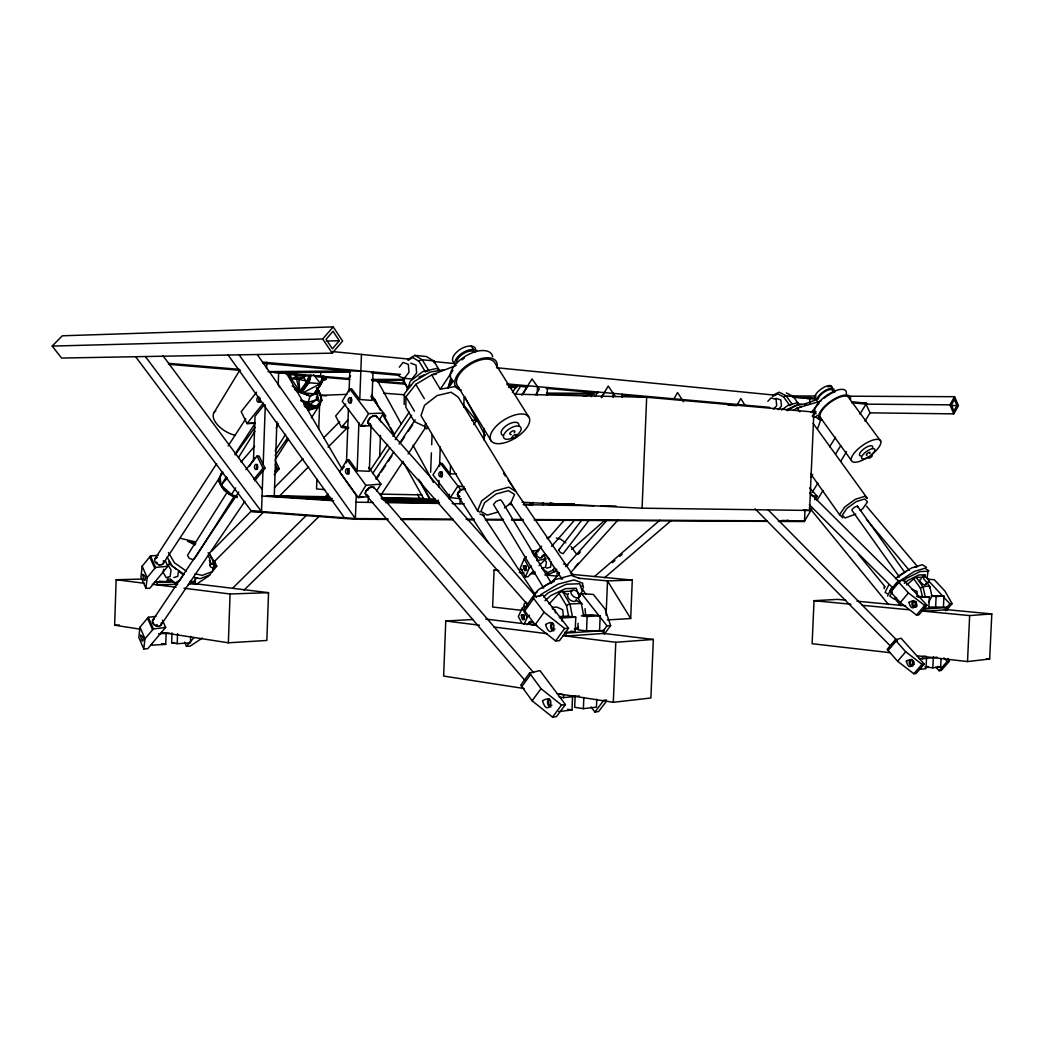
<?xml version="1.0" encoding="UTF-8"?>
<svg xmlns="http://www.w3.org/2000/svg" width="1044" height="1044" viewBox="0 0 1044 1044"><rect width="100%" height="100%" fill="white"/><g stroke="black" fill="none" stroke-linecap="round" stroke-linejoin="round"><path stroke-width="1.5" d="M374.157 488.122C371.703 483.476 361.237 493.133 367.123 494.895M404.198 404.485L404.263 393.966L414.103 381.543L429.932 372.121L443.948 369.693M456.137 365.517L431.642 374.926L415.786 384.362L405.933 396.785L405.855 407.277L414.259 421.515L423.733 426.03M527.964 605.063L368.18 423.316C365.765 418.005 377.628 412.589 376.727 417.522M488.866 543.428L457.898 495.887C456.045 492.011 461.644 488.279 465.141 489.049M140.34 629.193L114.631 625.212L116.145 579.733L143.093 579.042M166.14 632.794L165.735 644.357L152.189 645.153L152.254 643.287M168.019 577.462L167.875 581.808L154.316 582.174L157.109 582.513L157.031 584.849L177.741 584.262M190.647 636.37L190.426 642.895L177.206 643.678L171.66 642.778L171.999 632.768M177.206 643.678L177.558 633.617M195.345 581.469L195.267 583.753L190.491 583.896M192.083 583.374L268.543 592.666L266.833 640.468L228.362 642.791L230.072 593.997L184.018 588.229M387.898 519.416L355.351 519.259L251.669 511.508L135.616 356.722M253.431 461.487L255.023 416.243L264.419 404.537M262.957 470.805L261.509 511.586L145.39 356.539M263.192 464.423L265.293 404.968M266.585 368.506L266.807 362.268M274.246 496.278L276.895 421.737M269.522 371.886L278.644 372.656L278.213 384.74L279.844 387.52M316.893 479.261L316.541 488.931L324.671 489.61M318.72 429.241L319.647 403.428M320.834 371.651L320.665 376.192L348.618 378.541M346.464 462.727L348.448 408.648M349.061 391.878L349.831 370.959L262.866 363.26M355.351 519.259L356.239 495.404L257.294 354.621M358.914 422.676L357.139 470.935L349.153 459.843L347.104 459.765L339.652 471.94L358.314 497.557L368.832 496.579M373.021 371.964L371.964 400.413L359.775 399.526L361.446 354.425M368.18 502.373L368.415 496.017M371.051 424.999L369.328 471.327L357.165 470.727M379.651 456.58L380.447 435.413M430.65 472.214L431.394 452.822M431.694 444.744L432.059 435.035M438.754 486.843L439.002 480.423M439.55 466.068L440.281 446.923M449.233 498.954L449.416 494.347M450.512 465.702L450.199 473.963L442.225 463.432L440.385 463.353L432.96 474.876L450.356 497.583L461.435 498.875M472.971 619.497L445.762 620.997L443.648 676.081L524.14 688.518M459.999 503.73L460.182 499.215M463.732 407.108L464.097 397.594M483.816 439.889L484.246 428.692M497.218 569.985L494.073 570.076L492.624 607.008L521.713 610.348M532.923 502.347L532.832 504.8L523.553 504.239M537.19 394.997L537.529 386.632M529.073 622.615L530.391 622.772L530.456 621.258L526.959 624.664M542.71 504.957L542.815 502.516M547.082 395.389L547.408 387.52M562.155 621.193L562.285 617.944L575.766 617.161L575.179 631.672L564.687 632.364M559.101 696.987L563.499 697.666L563.616 694.743L557.339 693.777M558.514 711.577L572.008 709.998L572.582 695.526M575.14 696.152L574.683 707.284L583.374 708.667L596.45 707.14L596.763 699.232M578.089 623.281L577.828 629.858L586.545 630.915L603.98 630.563L603.863 633.434L565.978 636.044L566.096 633.108L603.98 630.563M583.374 708.667L583.831 697.496M586.545 630.915L587.133 616.521L600.183 615.764L599.595 630.041M613.076 397.412L613.246 393.392M606.094 615.138L607.504 580.921L632.286 580.072L630.693 618.531L607.451 619.927M622.08 397.19L622.198 394.188M613.311 702.299L615.777 642.282L653.335 639.45L650.882 697.979L613.311 702.299L557.235 693.634M522.026 502.242L642.073 508.18L646.68 397.255L514.901 394.188M804.976 510.359L804.48 521.556L778.446 521.426M809.7 403.219L809.948 397.594L795.384 397.516M642.073 508.18L809.557 510.464L813.902 412.067L622.002 395.076M845.666 600.156L837.562 599.386L814.033 600.692L812.128 643.717L890.401 652.709M851.995 401.77L866.559 403.219L866.507 404.198L851.578 402.723M755.06 508.819L890.806 646.406M918.524 658.294L922.518 658.764L922.622 656.506L925.845 656.167M926.472 659.038L926.028 668.617L919.607 669.361M916.58 596.463L929.343 596.907L928.821 608.104L924.018 608.43M928.077 666.516L924.932 666.881L932.827 667.821L933.349 656.702M935.607 607.66L936.129 596.515L943.946 596.072L943.424 607.138L929.277 607.06M932.827 667.821L940.657 666.907L941.022 659.012M947.391 607.504L947.286 609.722L924.697 611.275L924.801 609.017L947.391 607.504L943.424 607.138M967.501 661.57L969.654 615.582L991.8 613.911L989.673 659.012L967.501 661.57L916.815 655.749M568.536 593.658L567.858 594.101C566.031 598.055 572.269 603.106 575.91 600.939L576.392 599.386M158.14 555.304L150.506 555.982L142.154 566.2L140.966 577.019L145.925 588.372L149.827 588.255L167.81 566.279L165.265 560.589M155.961 616.391L148.326 617.278L139.987 627.17L138.826 637.414L143.772 648.95L147.687 648.716L165.618 627.431L162.446 620.201M145.925 588.372L147.165 577.619L142.154 566.2M143.772 648.95L144.985 638.771L139.987 627.17M924.932 577.215L925.258 574.761L918.707 575.009L908.006 580.373L904.352 583.335M526.763 606.329L527.168 603.236M927.216 577.293L928.012 571.264L919.999 571.551L906.844 578.128L903.243 581.038M163.621 569.254L163.19 572.477L166.218 577.723L170.146 576.536L171.033 570.05L167.98 564.804M178.42 571.512L177.754 576.34L173.826 577.541M296.483 373.817L296.052 376.819L298.897 379.363L306.127 381.008L301.846 375.135M551.428 561.933L550.553 567.153L546.651 568.145M367.775 422.233L370.176 417.809M310.433 374.861L309.037 382.757L301.507 392.688L296.796 391.317L294.408 389.151M582.147 586.337L582.722 583.218L574.109 579.903L558.253 584.079L541.353 594.232L539.317 596.437M926.145 584.04C924.331 587.615 916.723 579.211 921.382 578.859M303.843 403.728L309.585 404.615L316.502 399.669L318.042 392.909L317.063 388.446M168.841 564.752L169.454 562.063A2.232 1.305 30 0 1 169.245 561.267M219.423 479.718L219.07 481.271C221.472 489.336 228.832 495.3 236.74 497.557M310.864 375.24L309.037 382.757L320.56 383.683L323.588 377.262L321.578 383.004L314.831 393.666L310.094 396.002L296.796 391.317L299.654 391.213L310.094 396.002L318.042 392.909L314.805 392.361L314.074 393.823L301.507 392.688L308.867 376.675L307.98 382.469L301.507 392.688M322.387 376.205L320.56 383.683L315.105 393.131L318.042 392.909L314.831 393.666M450.799 378.176L448.098 387.794L453.318 381.347L450.408 377.393L450.421 373.778A23.855 12.293 -31.8 0 1 471.823 352.989A23.855 12.293 -31.8 0 1 492.677 356.696M323.588 377.262L321.317 383.539L314.074 393.823L310.094 396.002L308.097 402.384L309.585 404.615L316.162 406.286L319.621 405.033L321.656 400.491L321.095 396.002L316.932 388.146M408.269 387.259L410.24 381.321L422.689 371.625L436.679 368.428L439.08 370.137M219.919 478.778L219.07 481.271C222.294 488.853 228.767 495.574 236.949 497.322M451.243 379.089L448.098 387.794L452.496 380.747M817.596 428.653L820.493 420.588L815.821 416.987L813.185 417.574M477.539 510.829L481.636 500.898L494.699 491.019L508.885 487.143L515.775 491.502L458.29 397.216L451.152 392.218L437.123 395.546L424.556 405.294L420.967 415.577L477.539 510.829L479.914 512.212M526.385 556.752L524.232 558.905L520.369 567.714L525.367 576.875L527.912 576.797L533.523 571.225M525.367 576.875L529.269 568.106L531.435 565.965M276.255 428.053L278.252 423.642M524.349 606.055L522.196 608.143L518.346 616.573L521.909 623.203M523.984 624.456L527.22 617.461L529.386 615.386M888.627 585.11L885.077 592.431L887.256 593.671M887.583 595.98L891.158 588.686L893.429 586.584M928.586 602.414L931.953 595.993L929.773 586.506L927.202 582.93M541.601 546.195L536.303 552.302A3.811 2.388 41.1 0 0 536.394 555.121A3.811 2.388 41.1 0 0 539.291 557.626L541.523 557.692L542.371 556.739M813.224 413.241L814.568 410.788M536.003 552.863L536.303 552.302M737.469 404.472L740.796 398.495L744.894 405.137M865.006 421.176L870.043 412.85L953.798 413.855L958.431 405.738L954.594 396.707L848.72 396.198M957.022 405.581L953.929 410.997L951.358 404.994L954.464 399.565L957.022 405.581L952.141 405.542M953.798 413.855L949.936 404.837L954.594 396.707M673.941 398.808L677.556 392.57L683.507 401.757M359.775 399.526L351.737 388.942L349.688 388.786L342.21 401.261L360.937 426.161L371.442 425.678M549.092 505.048L550.54 502.634M601.657 397.451L605.011 391.905M812.062 508.558L804.506 521.047L778.472 520.904M817.113 500.246L822.985 490.536M840.629 461.409L846.514 451.7M213.903 412.758L239.468 370.672M601.24 397.673L608.26 386.071L614.838 395.741M379.337 419.962L383.566 413.085L368.558 413.646L360.937 426.161L365.531 425.391M591.034 396.681L593.54 392.557M595.302 396.028L597.834 391.878M812.01 492.703L817.909 483.033M835.605 454.023L840.655 445.723M859.943 414.09L866.011 404.145L949.936 404.837M811.084 477.095L812.78 474.341M829.667 446.832L835.578 437.201M892.333 591.961L889.788 596.072L893.86 598.93L896.652 598.003M220.689 474.589L222.411 471.823M368.91 467.869L380.943 484.077L365.922 485.356L358.314 497.557L362.921 496.539M226.352 476.899L221.158 485.186L233.921 496.748L195.88 556.791M238.476 457.546L254.932 431.289M376.714 490.797L380.943 484.077M227.187 492.272L187.476 555.277L189.212 558.24L192.996 559.675L195.019 558.149M535.663 394.88L539.291 389.112L532.022 378.933L521.778 395.076M227.435 477.878L221.158 485.186L219.827 475.96L219.07 481.271L224.29 490.041L231.416 494.686L235.709 487.9M249.438 466.211L254.579 458.068M183.17 575.179L179.999 580.203L175.027 582.93L169.911 578.728M804.885 405.437L806.099 403.519L815.638 400.022M522.6 394.528L527.794 386.332M515.331 394.528L520.538 386.332M275.12 450.773L285.625 434.33M196.585 577.71L194.197 581.443L188.338 584.627M275.303 459.621L288.392 439.185M483.62 437.736L485.369 434.996M512.434 392.596L516.793 385.758M317.976 407.591L308.032 410.344L309.69 407.773L319.621 405.033L311.347 417.887M315.105 393.131L321.317 383.539M473.806 424.595L476.338 420.68L463.471 404.654M216.695 463.588L154.982 558.723L157.435 557.339M228.166 445.918L245.797 418.735M222.698 472.867L163.255 563.564L160.893 564.948L158.597 564.647A4.789 3.432 30.2 0 1 154.969 561.542A4.789 3.432 30.2 0 1 155.582 558.044L156.417 557.574M235.122 453.918L254.632 424.138M450.356 497.583L457.924 486.034L464.254 486.817M380.486 495.743L402.775 462.009M408.126 453.918L425.965 426.931M375.814 478.922L393.705 452.065M399.069 444L415.186 419.832M376.584 478.896L379.285 474.824M381.099 472.123L385.601 465.35M388.316 461.291L391.918 455.863M400.935 442.317L404.55 436.901M408.165 431.485L412.667 424.712M372.617 473.532L389.83 447.785M395.258 439.654L411.571 415.277M436.327 374.104L431.642 374.926L440.281 389.216L452.874 370.398M152.881 619.966L238.815 491.985M370.385 470.113L387.585 444.444M393.014 436.34L409.313 412.015M842.756 517.889L839.533 514.666L844.74 506.953L855.388 499.267L865.137 496.213L867.186 498.445M161.154 624.743L244.896 501.303M532.584 597.064L523.749 609.552L535.167 624.717L555.604 640.938L559.506 640.651L568.536 628.253L542.984 595.211L532.584 597.064L544.094 612.241L564.647 628.501L568.536 628.253M524.806 610.923L533.641 598.447M275.224 455.393L287.335 438.31M535.167 624.717L544.094 612.241M220.78 474.655L222.685 472.018M235.083 454.923L255.088 427.309M578.924 597.233L581.56 593.605L593.37 594.467L605.05 609.03L610.649 625.578L604.372 634.034M529.543 673.054L520.734 685.177L532.114 700.785L552.537 717.111L556.439 716.641L565.443 704.583L539.957 670.6L529.543 673.054L541.027 688.662L561.555 705.026L565.443 704.583M521.791 686.6L530.6 674.463M555.604 640.938L564.647 628.501M532.114 700.785L541.027 688.662M602.479 631.868L606.969 625.813L610.649 625.578M552.537 717.111L561.555 705.026M348.318 378.946L350.588 375.971M591.034 706.905L594.897 711.995L603.85 700.224L606.303 699.95M606.642 700.981L598.59 711.551L594.897 711.995M578.572 596.189L582.265 591.374L579.733 583.74L566.344 584.222L548.309 592.77L543.663 596.933M588.816 520.538L563.107 553.672L560.341 552.511L558.605 550.123L582.278 519.416M292.229 385.967L299.654 391.213L306.91 381.83L300.437 392.048L296.796 391.317M542.749 569.124L547.852 572.49L552.798 570.259L554.625 567.897M556.752 569.163L554.912 571.525L549.105 574.148L546.704 572.569M399.304 367.201L403.023 362.425L408.348 364.382L408.974 372.356L404.276 378.319L398.991 376.323M814.672 499.776L817.321 496.383L809.622 487.992M578.232 563.264L574.787 567.505M256.602 392.231L241.203 411.649L247.023 423.564L254.932 423.303M263.493 402.984L247.023 423.564L254.775 422.716M147.165 577.619L155.569 567.44L167.81 566.279M425.861 423.394L424.673 425.574L424.999 428.001L426.618 428.849L428.301 427.479M245.94 469.63L257.085 455.993L259.121 456.071L265.059 468.26L254.723 480.775M812.336 415.982L816.016 411.519M253.836 479.327L263.01 468.195L265.059 468.26M275.133 471.17L277.234 468.652L279.244 468.717L275.29 460.652M274.246 474.72L279.244 468.717M897.84 581.312L889.788 590.995L900.28 602.597L916.488 615.06L918.798 614.89L926.994 605.259L903.699 579.968L897.84 581.312L908.41 592.914L924.684 605.403L926.994 605.259M890.754 592.052L898.819 582.369M144.985 638.771L153.377 628.919L165.618 627.431M345.721 403.989L335.633 415.995L341.492 427.361L347.469 428.353M900.28 602.597L908.41 592.914M214.203 560.693L216.76 566.239L208.565 576.105L196.011 584.509M290.349 374.404L291.237 378.737L298.897 379.363L303.726 377.458L305.553 375.292M341.492 427.361L347.704 420.014M558.605 550.123L559.636 548.909M895.191 639.907L887.152 649.381L897.618 661.243L913.813 673.758L916.123 673.484L924.292 664.062L901.05 638.21L895.191 639.907L905.735 651.769L921.996 664.323L924.292 664.062M916.488 615.06L924.684 605.403M888.105 650.451L896.157 640.99M332.227 353.159L342.602 341.075L333.193 326.889L62.301 335.803L52.2 346.073L61.583 358.053L332.227 353.159L322.7 338.987L52.2 346.073M241.033 462.048L254.632 446.219M897.618 661.243L905.735 651.769M945.851 608.535L949.909 603.797L952.115 603.667L944.859 590.995L934.289 579.759L928.325 579.159C914.492 567.623 931.052 591.061 928.273 579.015M946.034 610.74L952.115 603.667M339.313 340.722L332.397 348.787L326.054 339.339L333.023 331.274L339.313 340.722L326.341 341.049M184.605 642.112L186.471 646.34L193.884 637.74M342.354 468.926L344.363 466.59M811.292 412.328L819.096 403.271M322.7 338.987L333.193 326.889M913.813 673.758L921.996 664.323M547.956 538.874L563.864 520.564M541.575 557.679L545.216 553.659M551.61 546.351L575.022 519.586M935.829 667.09L939.091 670.705L947.195 661.452L949.401 661.204L947.887 658.464M949.401 661.204L941.31 670.444L939.091 670.705M550.514 583.544L559.153 573.861M565.639 566.605L606.708 520.617M578.18 554.429L580.36 552.002M929.395 587.746C932.54 584.914 921.852 586.337 920.469 588.19L922.322 596.32M570.402 572.921L618.139 519.834M436.418 502.503L438.454 500.259M533.484 595.093L538.573 589.599L555.447 579.459L571.303 575.296L579.942 578.663M549.092 603.954L559.049 593.318A2.727 1.07 -31.2 0 1 562.442 591.57L572.164 591.165M319.464 402.801L321.656 400.491L320.913 396.315L318.838 390.73L316.593 388.381L318.838 390.73L321.656 400.491L316.162 406.286L309.69 407.773L305.174 407.264M767.797 401.34L771.098 397.868L776.11 399.487L776.71 405.751L773.395 409.222M778.132 409.639L781.447 406.181L780.847 399.943L775.836 398.325M812.493 416.151L815.416 413.163M815.821 416.987L817.439 415.329M211.632 551.193L251.643 510.699M274.52 487.561L303.099 458.642M323.679 437.814L339.678 421.619M213.459 562.494L263.884 511.756M278.774 496.761L308.58 466.772M328.051 447.158L347.535 427.557M539.383 549.927L531.774 551.402L534.685 556.661M406.742 389.373L411.166 384.936M536.851 560.615L545.842 558.958L543.663 555.03M539.122 565.639L545.842 558.958M232.864 587.981L305.983 515.775M324.553 497.427L328.038 493.995M243.983 590.147L319.594 515.88M459.817 490.549L457.416 494.634M895.452 578.833L898.871 575.688L911.817 567.858L922.4 564.7L926.511 567.375M899.132 581.351L914.374 571.42L924.958 568.236L929.043 570.898M906.688 584.94L915.392 577.462L923.274 577.136M370.385 417.626L373.739 415.669L376.31 415.969L536.59 597.246M545.02 600.718L550.697 595.628L565.352 588.672L576.275 588.255L578.363 594.454M571.747 549.405L604.75 520.395M594.467 576.562L659.782 520.264M612.423 562.69L614.877 560.576M619.771 556.348L622.224 554.233M604.541 577.789L671.201 520.564M526.176 602.205L524.14 603.941L524.179 606.225L525.941 607.451M461.017 489.78L460.012 490.406M368.728 488.266L365.909 491.176L365.165 493.421M504.5 507.854L510.777 503.13L514.548 494.438L508.493 490.628L496.031 494.047L484.56 502.725L480.932 511.443L487.17 515.097L497.936 512.069M781.721 409.979L788.142 405.242L797.838 402.606M897.266 583.505L897.214 583.544A4.515 1.148 -44.1 0 0 894.734 585.971M860.191 510.529L862.827 508.624L867.473 501.864L864.771 498.941L856.211 501.629L846.854 508.376L842.26 515.162L845.092 517.981L855.728 514.105M368.884 488.148L369.981 487.496M897.501 577.358L906.492 571.225M202.392 638.028L190.204 646.106L186.471 646.34M157.579 626.217L156.404 625.956A4.776 3.55 30.6 0 1 152.855 622.85A4.776 3.55 30.6 0 1 153.481 619.249L154.316 618.74A4.776 3.55 30.6 0 0 152.515 621.793A4.776 3.55 30.6 0 0 155.191 625.421L158.623 626.23L160.554 625.46A4.776 3.55 30.6 0 0 161.468 622.876M787.306 410.723L795.528 405.79L806.099 403.519M793.009 410.488L797.12 408.021L820.976 401.092M407.956 359.475L414.859 355.365L426.357 356.526L433.691 360.885L439.433 370.307M408.073 360.363L412.772 357.57L419.009 361.302L425.574 372.147M159.732 625.969L160.489 625.486A4.776 3.55 30.6 0 0 161.428 622.916M461.083 489.74L465.493 489.231M542.032 557.313L542.071 557.287A3.811 2.388 41.1 0 0 542.319 555.277M772.664 395.324L779.163 392.192L786.08 395.741L793.205 396.446L798.49 403.806M772.482 396.498L777.793 393.953L783.666 396.981L789.851 405.607A2.023 0.809 -35.4 0 1 790.647 404.955M546.899 538.143L550.54 536.42M786.576 409.731L798.934 404.015L801.648 404.276M308.032 410.344L319.621 405.033M556.596 573.926L559.506 572.621M554.338 581.325L548.609 583.818A29.362 11.562 -31.1 0 0 542.045 588.033M418.892 377.171L424.464 374.77M574.317 628.997L578.467 627.287M370.02 487.483L373.687 487.156M291.237 378.737L296.052 376.819L303.726 377.458M904.652 572.203L857.411 506.066L854.384 507.253L851.865 509.694L852.374 510.934L899.419 577.019M321.526 381.204L326.354 379.324L323.614 375.892M210.327 574.774L200.161 578.65L194.341 577.345M316.697 392.831L319.229 401.483L316.502 399.669L308.097 402.384L300.763 400.022M541.666 568.262L545.581 567.284L546.456 562.05L544.172 558.866M161.833 564.726L162.668 564.243A4.789 3.432 30.2 0 0 163.255 560.732M801.1 407.16L797.12 408.021L799.834 411.793M914.727 567.388L916.423 567.036M583.413 396.302L594.258 394.136M440.281 389.216L455.876 386.397L459.334 388.224M560.067 578.833L562.716 578.35M563.499 697.666L579.289 695.956M922.518 658.764L937.055 657.185M575.505 629.193L578.663 628.997M532.27 625.304L535.455 625.108M171.66 642.778L174.583 642.608M529.282 621.846L532.244 621.663M530.391 622.772L533.353 622.589M559.532 616.586L567.022 616.156L575.766 617.161M582.761 615.268L591.478 614.785L600.183 615.764M931.352 595.641L943.946 596.072M929.343 596.907L918.146 597.077M158.558 633.786L169.702 633.186M552.367 607.308L556.909 607.073L562.768 609.787L563.342 616.612M114.631 625.212L119.394 624.991M582.043 604.202A2.714 1.044 -31.4 0 0 581.299 603.445L569.972 603.993A2.74 1.057 -31.2 0 0 566.566 605.768L568.602 616.286M346.999 394.358L319.947 395.363L326.433 395.833M230.072 593.997L268.543 592.666M546.103 573.691L549.235 573.6M168.28 580.555L171.464 580.464M159.301 581.208L167.875 581.808M157.109 582.513L173.043 582.082M189.904 581.56L194.197 581.443A2.218 1.318 30.7 0 0 195.045 579.798M557.914 571.446L554.912 571.525A1.788 0.874 37.8 0 1 552.798 570.259M305.213 406.442L309.69 407.773L304.352 405.829L312.874 405.633L303.987 403.911M810.679 412.106L813.902 412.067M268.086 371.612L360.832 370.881M274.363 372.682L350.275 372.134M316.423 376.218L320.665 376.192L278.644 372.656M371.481 379.429L403.937 379.324M372.173 380.394L403.075 380.316M508.898 386.619L516.963 386.619M521.804 386.619L526.646 386.632L507.214 384.91M508.728 387.468L516.819 387.481M546.495 393.118L592.888 393.314M547.043 393.862L593.527 394.058M790.086 395.924L816.147 396.041M251.682 510.855L355.378 518.568L387.924 518.751M400.935 518.829L453.018 519.116M466.029 519.181L474.172 519.22M485.564 519.286L503.456 519.39M511.599 519.429L522.992 519.494M534.371 519.56L767.079 520.839M400.909 519.481L452.992 519.755M467.634 519.834L474.146 519.86M485.538 519.925L503.43 520.016M511.573 520.056L522.966 520.108M534.358 520.173L767.053 521.361M806.96 398.599L809.896 398.625M858.481 403.154L866.559 403.219M727.929 404.981L736.594 405.724M251.669 511.508L259.812 511.573M385.797 502.086L438.141 502.882L382.548 499.397M529.412 504.343L532.048 504.382M549.379 504.552L573.13 504.918M355.978 502.19L372.891 502.451M385.758 502.634L439.315 503.43M452.183 503.613L464.241 503.795M508.767 504.448L511.978 504.5M523.201 504.67L594.153 505.714M600.587 505.805L616.104 506.04M274.167 495.809L329.512 496.787M382.339 497.714L423.968 498.445M267.329 496.083L270.579 496.135M329.904 497.244L262.07 496.07L333.649 500.742M381.334 498.132L435.217 499.071M379.886 494.086L422.063 494.908M159.68 564.921L158.597 564.647M537.464 551.741L538.247 551.767M540.074 557.848L539.291 557.626M450.225 473.767L456.476 473.963M304.352 405.829L316.162 406.286M550.044 503.26L553.281 503.404M561.398 503.73L574.383 504.265M549.927 503.56L574.331 504.565M381.412 498.327L438.284 500.65M382.091 498.693L437.358 500.95M282.102 496.422L332.201 498.471M383.918 500.585L438.519 502.817L385.262 501.003M281.997 496.787L332.018 498.823M782.073 520.408L788.298 520.669L787.385 520.382M571.185 503.717L574.422 503.913M529.791 504.552L532.675 504.722M786.771 520.473L789.995 520.682M381.96 498.862L439.511 502.451M266.638 495.887L331.627 499.998M803.162 510.033L809.557 510.464M213.863 566.044L216.76 566.239M383.644 393.183L404.72 394.815M371.964 380.512L404.942 383.305M168.489 364.317L240.577 370.359M285.912 374.157L310.773 376.245M317.259 376.78L349.675 379.507M377.419 381.83L404.863 384.127M321.865 378.959L326.354 379.324M168.671 363.377L239.22 369.328M404.276 378.319L411.936 378.985L416.634 373.047L416.008 365.113L410.697 363.168M371.416 372.878L399.382 375.357M546.077 388.355L598.016 392.949M931.379 596.098L936.129 596.515M262.566 362.111L400.491 374.418M506.718 383.892L769.637 407.343M519.246 569.424L522.391 569.724M571.407 574.331L632.286 580.072M857.007 601.213L905.605 605.794M944.141 609.422L991.8 613.911M532.427 571.851L535.207 572.112M494.073 570.076L498.797 570.52M519.299 572.49L524.023 572.934M530.378 573.548L535.141 574.004M544.785 574.918L557.653 576.158M578.559 578.154L607.504 580.921L630.693 618.531M814.033 600.692L850.964 604.228M862.214 605.298L908.789 609.748M921.513 610.975L969.654 615.582M332.631 351.58L409.261 359.136M433.43 361.511L454.466 363.586M496.526 367.736L774.805 395.154M792.37 396.89L816.304 399.252M809.948 397.594L816.408 398.234M986.463 658.66L989.673 659.012M581.312 615.856L587.133 616.521M559.362 617.604L562.285 617.944M937.512 666.529L940.657 666.907M166.792 580.294L169.95 580.673M485.76 619.079L536.916 625.291M603.863 633.434L653.335 639.45M570.807 631.137L575.179 631.672M116.145 579.733L144.359 583.27M152.267 584.262L176.084 587.237M445.762 620.997L479.47 625.212M493.916 627.026L546.886 633.656M562.794 635.652L615.777 642.282M811.436 495.522L817.321 496.383M161.389 632.442L228.362 642.791M471.588 419.936L476.338 420.68M161.585 643.678L165.735 644.357M567.649 709.294L572.008 709.998M150.858 644.931L152.189 645.153M316.28 391.396L318.955 391.957L321.095 396.002L316.541 388.172M194.993 573.73L202.262 575.374L212.428 571.512L214.425 562.103L209.152 553.294M180.39 538.312L194.706 541.732M194.119 577.684L197.159 578.454M366.614 494.843L365.387 494.217M563.564 564.008L567.936 565.169M556.322 537.999L560.641 539.187L565.809 542.854M342.693 425.939L348.813 427.766M231.416 494.686L237.236 496.5M479.979 514.144L484.52 515.606M911.673 589.273L917.01 591.335L917.493 596.072M310.094 396.002L302.564 392.962L320.56 383.683L313.591 374.77M300.776 400.726L309.585 404.615M195.789 543.78L187.633 541.079L195.006 544.968M552.263 608.822L555.199 610.179L555.421 612.932M786.302 392.909L793.205 396.446A1.997 0.809 -35.5 0 1 793.531 397.216M235.265 497.231L227.135 492.794M368.18 423.316L370.307 423.681L368.545 423.512L367.788 422.337M414.859 355.365L422.207 359.749L433.691 360.885A2.519 1.331 -31.2 0 1 434.134 362.777M567.479 594.741L562.442 591.57L569.972 603.993L572.36 616.378M576.288 600.287L581.299 603.445L583.687 615.738M457.898 495.887L460.026 496.631L457.429 494.739M186.38 571.146L174.439 562.807L168.449 552.524M184.292 574.448L172.364 566.122L167.131 557.131M549.797 559.532L545.934 554.938M176.384 569.385L170.485 564.687L169.363 561.711M178.746 571.251L183.457 575.009M170.877 580.033L176.906 584.966M809.752 492.846L899.85 582.239M809.322 504.696L893.416 588.503M768.267 510.007L897.448 640.768M929.029 581.377L949.909 603.797M943.906 657.837L947.195 661.452M813.08 423.368L867.277 498.262M816.003 413.842L814.503 410.188L815.377 407.447A18.922 7.438 -35.7 0 1 833.921 391.369A18.922 7.438 -35.7 0 1 846.319 393.862M533.654 672.727L373.713 487.17L374.078 487.757M365.596 494.517L525.028 680.544M207.547 555.565L209.57 557.914L210.353 565.404M866.468 506.157L917.611 566.683M926.994 577.802L929.082 580.268M866.376 519.246L909.376 570.455M858.377 554.26L885.208 586.911M894.486 598.212L900.685 605.742M809.413 507.684L888.535 604.554M581.56 593.605L606.969 625.813M440.385 463.353L460.221 489.01M370.829 396.459L385.888 416.112M349.688 388.786L368.558 413.646M163.047 355.808L262.292 489.636M880.771 441.207L849.046 398.142A17.396 6.773 -35.7 0 0 830.215 402.397A17.396 6.773 -35.7 0 0 821.289 418.527M347.104 459.765L365.922 485.356M830.124 385.562L832.198 388.381M570.977 546.521L576.732 554.377M820.127 417.195L851.408 460.469M916.123 577.267L922.987 586.832L925.167 596.385M913.604 578.611L920.469 588.19M228.14 355.051L344.442 517.759M239.102 354.843L355.378 518.568M810.731 473.924L839.533 514.666M503.521 473.271L505.348 475.96M508.089 479.992L573.887 576.601M582.108 588.686L585.762 594.049M510.425 502.49L562.181 579.198M294.395 374.352L296.052 376.819L295.465 373.922M288.261 374.3L299.654 391.213L298.897 379.363M482.224 514.105L534.763 594.023M528.551 416.569L494.23 361.968A21.937 11.197 -31.8 0 0 468.782 365.374A21.937 11.197 -31.8 0 0 457.859 386.358L491.463 441.312M471.288 346.034L473.506 349.583M316.606 388.12L318.955 391.957M577.958 597.964L581.299 603.445M559.049 593.318L566.566 605.768M551.506 583.413L502.02 501.42L500.494 499.802L496.226 501.316L493.499 504.448L543.715 588.111M415.786 384.362L424.36 398.691M209.322 560.315L211.58 564.099M403.114 377.628L403.689 380.773L407.708 387.546M404.981 383.983L407.395 388.042M405.933 396.785L414.416 411.101M376.31 415.969L376.74 417.352M286.487 373.321L342.432 469.709M417.326 494.112L419.701 498.366M379.298 419.075L380.864 421.893M402.867 461.383L424.073 499.463M374.77 399.147L377.132 403.402M382.639 413.333L388.929 424.686M390.495 427.518L394.436 434.617M420.393 481.414L429.841 498.445M371.69 394.697L380.29 410.201M382.639 414.429L394.358 435.557M418.592 479.248L431.838 503.104M532.531 550.645L537.608 559.858M377.641 381.008L401.196 423.838M412.98 445.253L433.391 482.367M524.232 558.905L529.269 568.106M522.196 608.143L527.22 617.461M464.671 396.55L484.873 435.217M368.767 467.373L370.255 470.244M275.355 464.841L277.234 468.652M257.085 455.993L263.01 468.195M866.011 404.145L870.043 412.85M150.506 555.982L155.569 567.44M149.749 556.922L154.812 568.38M148.326 617.278L153.377 628.919M147.569 618.178L152.62 629.819M857.411 506.066L857.907 507.319M296.405 378.581L299.654 391.213M582.891 585.227L583.492 587.981M403.323 377.889L404.172 382.626A2.519 1.318 -30.5 0 1 403.689 380.773M926.041 583.361L926.145 584.014M884.072 586.95L884.294 588.712M585.045 608.626L585.606 615.086M316.423 396.916L316.502 399.669M533.954 594.949A29.362 11.562 -31.1 0 1 537.36 591.726M419.009 361.302A2.532 1.344 -31 0 1 422.207 359.749L428.771 370.594A2.545 1.331 -31 0 0 426.5 371.312M502.764 435.257A10.022 4.789 -31.8 0 1 507.984 424.543A10.022 4.789 -31.8 0 1 518.737 425.991M513.139 437.632A10.035 4.776 -31.8 0 1 503.913 434.539A10.035 4.776 -31.8 0 1 518.529 426.056A10.035 4.776 -31.8 0 1 515.384 436.327M511.247 434.513A2.845 1.357 -31.8 0 1 510.111 432.882A2.845 1.357 -31.8 0 1 513.726 430.781A2.845 1.357 -31.8 0 1 514.235 432.79M461.97 359.854A21.885 11.275 -31.8 0 1 464.293 358.17M454.871 363.286A12.972 6.773 -31.8 0 1 461.2 348.761A12.972 6.773 -31.8 0 1 475.555 351.345M454.779 364.134A12.985 6.76 -31.8 0 1 463.419 352.311A12.985 6.76 -31.8 0 1 477.082 351.28M461.461 390.143A23.921 12.215 -31.8 0 1 468.991 364.004A23.921 12.215 -31.8 0 1 496.996 367.436M456.646 361.563A10.91 5.677 -31.8 0 1 465.141 352.65A10.91 5.677 -31.8 0 1 475.359 352.428M783.666 396.981A2.01 0.822 -35.4 0 1 786.08 395.741L792.265 404.367A2.023 0.809 -35.4 0 0 791.522 404.498M868.308 457.011A17.631 6.408 -35.4 0 1 851.826 456.867A17.631 6.408 -35.4 0 1 875.903 439.407A17.631 6.408 -35.4 0 1 872.001 454.336M815.599 398.912A10.296 4.111 -35.8 0 1 821.928 388.485A10.296 4.111 -35.8 0 1 832.12 388.016M827.657 386.737A8.652 3.445 -35.8 0 1 829.066 386.671M816.956 400.909A10.309 4.098 -35.8 0 1 826.261 389.986A10.309 4.098 -35.8 0 1 833.673 392.335M824.225 398.116A17.357 6.825 -35.7 0 1 835.513 391.5M867.094 455.184A2.245 0.809 -35.3 0 1 866.69 454.075A2.245 0.809 -35.3 0 1 869.339 452.339A2.245 0.809 -35.3 0 1 869.73 453.461M869.169 456.619A2.245 0.809 -35.3 0 0 869.652 457.99A2.245 0.809 -35.3 0 0 872.223 455.471A2.245 0.809 -35.3 0 0 869.169 456.619A7.921 2.858 -35.3 0 1 861.809 456.502A7.921 2.858 -35.3 0 1 872.627 448.646A7.921 2.858 -35.3 0 1 870.879 455.328M860.895 455.98A7.921 2.871 -35.4 0 1 861.065 451.478A7.921 2.871 -35.4 0 1 869.561 445.918A7.921 2.871 -35.4 0 1 872.288 448.502M818.222 398.991A8.665 3.445 -35.8 0 1 826.143 390.834A8.665 3.445 -35.8 0 1 832.786 391.526M822.346 420.145A18.962 7.386 -35.7 0 1 829.823 401.914A18.962 7.386 -35.7 0 1 850.469 399.5M234.822 435.217A19.458 9.983 30.9 0 1 216.473 423.577A19.458 9.983 30.9 0 1 215.795 410.879M916.828 603.902A2.271 1.984 84.4 0 1 914.727 606.173A2.271 1.984 84.4 0 1 912.874 603.536A2.271 1.984 84.4 0 1 915.288 601.722M915.771 601.957A2.271 1.984 84.4 0 1 916.201 602.31M917.206 606.068A2.258 1.984 83.3 0 1 916.071 601.866M914.935 607.308A3.393 2.975 84.4 0 1 913.265 600.992M916.41 606.851A3.393 2.975 84.4 0 1 915.692 607.19M893.664 587.511A4.515 1.148 -44.1 0 1 894.134 586.754M208.095 552.798A24.338 14.12 30.5 0 1 213.263 563.89M259.134 397.111A2.597 1.644 -86.9 0 1 259.512 397.438M260.021 398.469A2.597 1.644 -86.9 0 1 258.964 401.992A2.597 1.644 -86.9 0 1 256.876 400.204A2.597 1.644 -86.9 0 1 258.299 396.994M260.295 402.266A2.584 1.644 -86.9 0 1 258.938 400.452A2.584 1.644 -86.9 0 1 259.551 397.699M257.49 469.369A2.584 1.644 -88.5 0 1 256.485 467.007A2.584 1.644 -88.5 0 1 257.516 464.593M526.476 570.481A2.832 2.101 89.2 0 1 525.667 566.109M526.75 569.619A1.892 1.396 89.2 0 1 526.476 566.37M348.983 474.028A2.727 1.827 -88.4 0 1 347.587 471.157A2.727 1.827 -88.4 0 1 349.335 468.652M551.911 705.157A2.949 2.166 84.6 0 1 548.922 703.943A2.949 2.166 84.6 0 1 549.64 699.963M550.867 706.971A4.424 3.249 84.6 0 1 547.656 703.565A4.424 3.249 84.6 0 1 549.066 698.671M442.069 476.873A2.584 1.814 -88.3 0 1 440.659 474.498A2.584 1.814 -88.3 0 1 441.951 471.901M351.123 402.932A2.727 1.827 -86.6 0 1 350.171 400.335A2.727 1.827 -86.6 0 1 351.45 397.908M554.977 628.997A2.936 2.179 87.1 0 1 551.989 627.914A2.936 2.179 87.1 0 1 552.707 623.894M553.933 630.85A4.411 3.262 87.1 0 1 550.71 627.574A4.411 3.262 87.1 0 1 552.132 622.629M913.017 665.889A3.406 2.962 80.1 0 1 909.324 663.41A3.406 2.962 80.1 0 1 911.308 659.299M914.087 663.214A2.271 1.971 80.1 0 1 911.542 664.702A2.271 1.971 80.1 0 1 910.342 661.596A2.271 1.971 80.1 0 1 913.095 660.643M913.852 661.491A2.271 1.971 80.1 0 1 914.061 662.04M914.009 664.545A2.271 1.984 79 0 1 913.004 660.748M890.806 646.797A4.502 1.044 -43.7 0 1 892.15 644.331M893.729 642.712A4.502 1.044 -43.7 0 1 894.643 641.943M524.727 618.635A1.892 1.396 87.5 0 1 524.44 615.373M524.44 619.497A2.832 2.101 87.5 0 1 523.631 615.112M537.034 554.455A2.584 1.618 41.1 0 1 536.942 553.933M541.118 548.609A2.597 1.618 41.1 0 1 541.458 548.348M367.645 490.354A3.732 1.762 -40.3 0 1 368.31 489.662M459.36 492.481A3.523 2.127 -33.1 0 1 459.895 491.815M157.252 562.664A3.262 2.336 30.2 0 1 156.691 562.063M157.396 624.978A3.249 2.414 30.6 0 1 156.6 624.808M140.64 635.222C142.284 647.645 145.455 636.892 140.64 635.222M142.793 574.5C144.45 587.263 147.635 575.609 142.793 574.5M523.383 566.148C524.806 578.037 529.06 562.729 523.383 566.148M521.361 615.203C522.757 626.948 527.037 612.189 521.361 615.203M579.746 595.85L579.276 597.39C575.622 599.543 569.398 594.493 571.212 590.539C574.67 588.62 579.107 592.366 579.746 595.85M545.607 624.495C551.075 644.226 561.163 615.086 545.607 624.495M542.541 700.759C547.996 720.282 558.096 691.754 542.541 700.759M909.011 602.388C912.769 617.761 922.23 594.963 909.011 602.388M906.336 661.139C910.081 676.408 919.542 653.949 906.336 661.139M211.11 563.943L209.909 565.143L210.51 566.905L212.65 568.04L215.012 567.257L214.986 565.535L213.302 564.099L211.11 563.943M513.557 438.245A2.845 1.344 -31.8 0 0 517.119 435.152A2.845 1.344 -31.8 0 0 513.152 435.805A2.845 1.344 -31.8 0 0 513.557 438.245M501.512 443.439A22.329 10.662 -31.8 0 0 529.647 419.153A22.329 10.662 -31.8 0 0 498.614 423.942A22.329 10.662 -31.8 0 0 501.512 443.439M257.385 468.443A2.584 1.644 -88.5 0 0 256.315 464.332A2.584 1.644 -88.5 0 0 254.566 467.921A2.584 1.644 -88.5 0 0 257.385 468.443M348.683 473.115A2.727 1.827 -88.4 0 0 347.769 468.639A2.727 1.827 -88.4 0 0 345.603 472.149A2.727 1.827 -88.4 0 0 348.683 473.115M441.977 476.012A2.584 1.814 -88.3 0 0 441.051 471.771A2.584 1.814 -88.3 0 0 438.898 475.098A2.584 1.814 -88.3 0 0 441.977 476.012M351.28 402.084A2.727 1.827 -86.6 0 0 350.353 397.633A2.727 1.827 -86.6 0 0 348.187 401.248A2.727 1.827 -86.6 0 0 351.28 402.084"/></g></svg>
